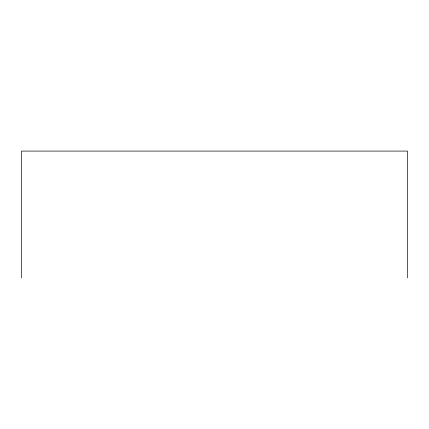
<?xml version="1.0" encoding="UTF-8"?>
<svg xmlns="http://www.w3.org/2000/svg" width="429" height="429" viewBox="0 0 429 429"><rect width="100%" height="100%" fill="white"/><g stroke="black" fill="none" stroke-linecap="round" stroke-linejoin="round"><path stroke-width="0.64" d="M407.55 277.912L407.55 151.088L21.45 151.088L21.45 277.912"/></g></svg>
